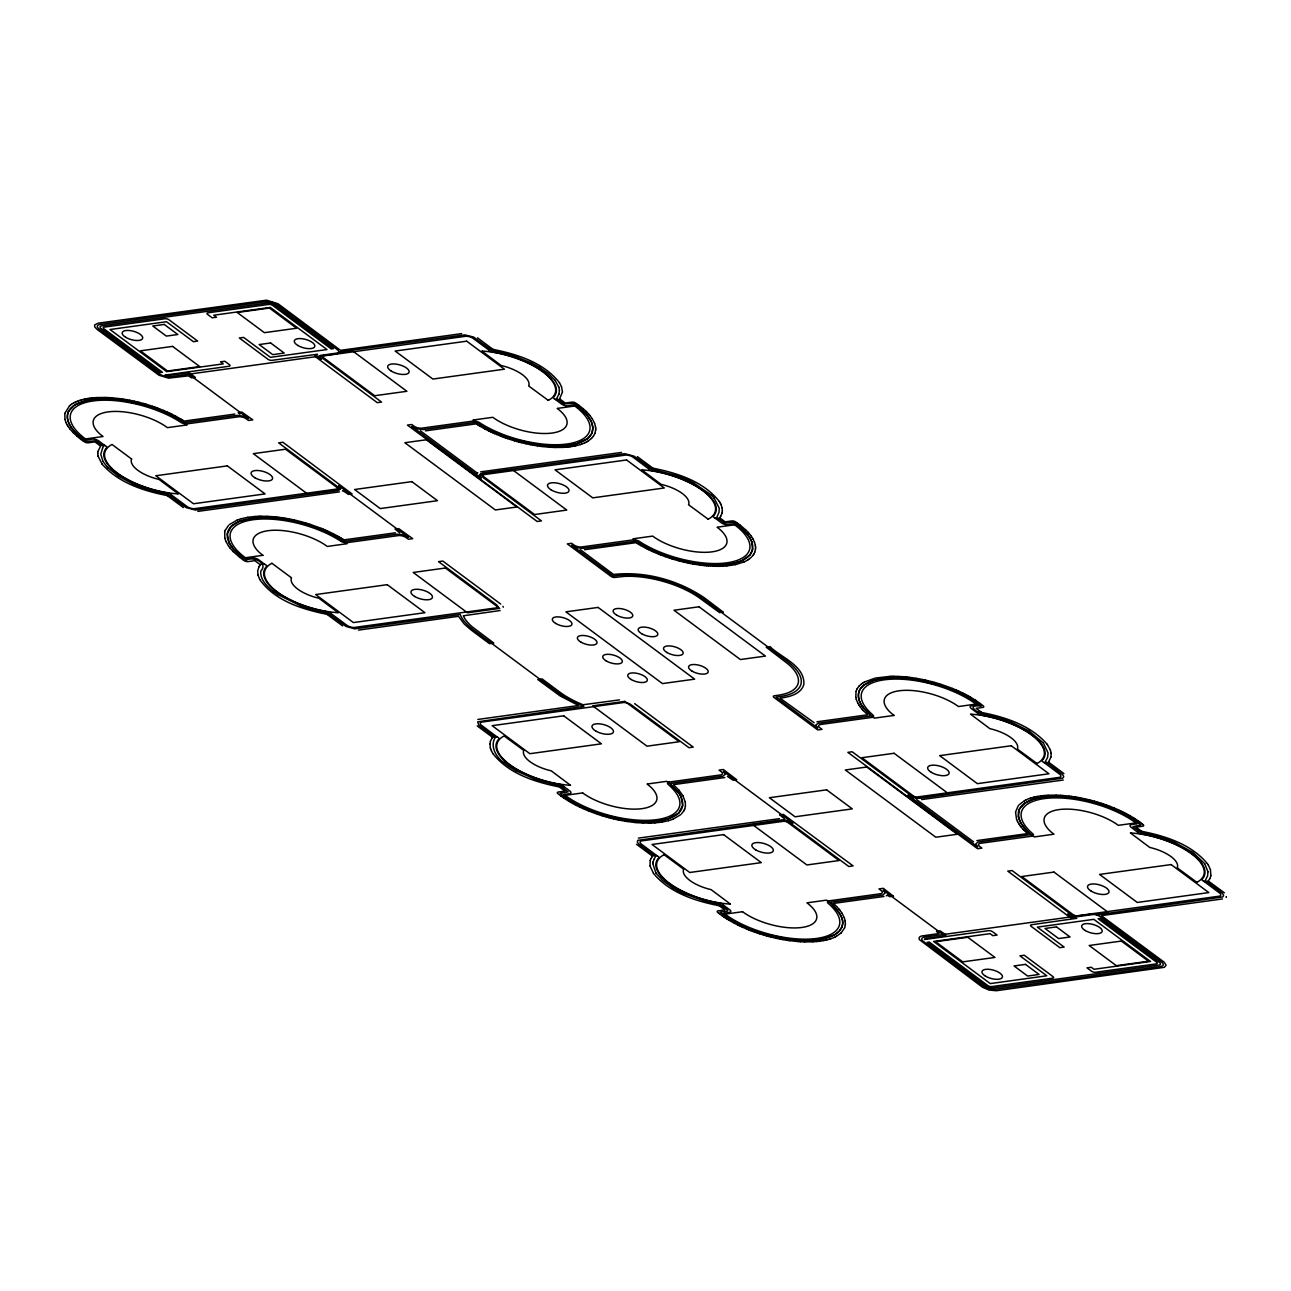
<?xml version="1.0" encoding="UTF-8"?>
<svg xmlns="http://www.w3.org/2000/svg" width="1291" height="1291" viewBox="0 0 1291 1291"><rect width="100%" height="100%" fill="white"/><g stroke="black" fill="none" stroke-linecap="round" stroke-linejoin="round"><path stroke-width="1.5" d="M592.859 427.95L591.73 433.437L588.841 437.423M595.667 429.548L595.667 428.596M755.542 548.352L755.558 547.4M845.395 923.969L845.331 922M97.729 453.351L97.858 451.56M562.473 392.028L561.537 386.816M722.363 510.833L722.121 508.041M652.843 863.663L655.876 872.926M489.935 743.842L490.37 748.054M562.473 392.061L559.31 399.435A3.131 1.275 15.5 0 1 555.469 399.403A3.131 1.275 15.5 0 1 553.516 397.305A57.191 23.351 15.5 0 0 492.436 351.91A3.131 1.275 15.5 0 1 488.982 350.006A3.131 1.275 15.5 0 1 491.548 349.086C516.271 353.912 543.382 362.093 559.487 382.749M722.363 510.849L722.072 513.06M652.843 863.663L653.036 862.049M319.571 356.155L321.507 359.35L317.586 356.429M338.839 351.943L464.857 334.885L473.507 337.016L491.451 350.087L495.389 351.087M595.587 430.532L595.667 429.596M685.424 806.149L685.311 802.163M755.461 549.337L755.542 548.401M845.315 924.953L845.395 924.017M1015.549 812.104L1016.55 819.285M489.935 743.826L490.451 741.212M64.792 413.443L64.97 419.446M224.682 532.247L224.86 538.25M595.571 430.581L594.893 433.373M685.424 806.213L684.73 808.989M752.508 549.579L751.701 541.72M755.461 549.385L754.767 552.161M845.315 925.002L844.621 927.793M1015.549 812.055L1018.212 805.794M97.874 451.543L100.924 445.508A3.131 1.275 15.5 0 1 104.749 445.54A3.131 1.275 15.5 0 1 106.701 447.638A57.191 23.351 15.5 0 0 167.782 493.033A3.131 1.275 15.5 0 1 171.235 494.937A3.131 1.275 15.5 0 1 168.669 495.841C144.544 491.306 118.917 483.189 102.183 464.244M1050.987 756.946L1051.1 753.315M1210.861 875.75L1210.458 869.714M1050.971 756.962L1048.647 761.819M1210.861 875.766L1209.812 878.687M653.036 862.033L654.182 859.031M64.808 413.394L69.553 405.761M224.682 532.199L225.215 530.375M752.508 549.579L750.087 554.694M856.046 691.395L855.788 697.285M722.056 513.076L720.652 516.368M650.212 860.452L650.035 865.89M558.922 394.255L559.423 390.237M650.212 860.419L650.842 858.773M856.062 691.347L857.192 688.684M841.845 926.986C846.557 916.981 833.453 908.089 830.823 902.199L882.866 895.002L885.223 892.969L883.222 890.177L942.963 934.571M1226.385 896.6L1226.289 896.89A4.825 1.969 15.5 0 1 1226.111 897.197L1226.224 897.035M558.922 394.255L556.679 398.403L563.844 403.889L573.737 403.486L578.287 406.762M490.467 741.195L491.887 738.387M68.488 411.506C64.469 421.011 72.554 430.193 79.284 436.019M225.231 530.327L228.604 525.324M594.877 433.421L593.521 436.003M754.751 552.209L753.928 553.952M684.359 809.893L684.714 809.037M841.829 927.003L839.295 931.101L835.019 934.571M844.604 927.842L841.232 932.844M1019.39 809.199L1018.47 816.654M650.858 858.757L652.036 856.804M68.488 411.49L74.943 404.793M683.891 810.78L684.327 809.941M1019.406 809.183L1024.86 803.131L1033.09 799.307M259.104 566.571L257.7 570.783L257.974 574.979M1209.812 878.703L1208.215 880.995L1224.368 892.823M654.198 859.015L655.489 856.546L638.722 844.007L637.286 842.022L637.802 840.376L781.184 820.027L787.349 820.592L793.045 823.174L723.331 771.373L725.332 774.164L722.976 776.198L670.949 783.411C670.384 786.913 680.712 791.996 681.228 797.483M259.104 566.555L260.798 564.312A3.131 1.275 15.5 0 1 264.639 564.328A3.131 1.275 15.5 0 1 266.591 566.442A57.191 23.351 15.5 0 0 327.672 611.837A3.131 1.275 15.5 0 1 331.125 613.741A3.131 1.275 15.5 0 1 328.56 614.645C303.45 609.626 275.128 601.445 259.717 579.465M317.102 354.702L315.762 355.09A2.889 1.178 15.5 0 0 315.424 356.719L377.279 402.679L381.571 402.082L323.315 358.785A5.793 2.356 15.5 0 1 322.347 356.978L322.427 356.752A5.793 2.356 15.5 0 1 323.912 355.832L465.712 336.273A5.793 2.356 15.5 0 1 472.813 338.161L489.047 350.151M753.411 554.807L753.912 554M683.875 810.829L681.341 814.04M857.224 688.636L858.999 686.199M102.57 448.122L100.779 454.287L102.973 461.355M720.636 516.384L719.829 517.497M102.57 448.122L103.345 446.266L95.921 440.812L86.481 441.457L83.35 439.247M491.903 738.371L493.081 736.903A3.131 1.275 15.5 0 1 496.922 736.935A3.131 1.275 15.5 0 1 498.875 739.033A57.191 23.351 15.5 0 0 559.955 784.428A3.131 1.275 15.5 0 1 563.409 786.332A3.131 1.275 15.5 0 1 560.843 787.236C536.12 782.427 509.009 774.229 492.904 753.589M593.489 436.051L591.488 438.424M753.379 554.856L752.12 556.437M652.052 856.788L652.972 855.707A3.131 1.275 15.5 0 1 656.812 855.723A3.131 1.275 15.5 0 1 658.749 857.837A57.191 23.351 15.5 0 0 719.845 903.232A3.131 1.275 15.5 0 1 723.299 905.136A3.131 1.275 15.5 0 1 720.717 906.04C696.301 901.344 669.916 893.211 653.488 873.41M713.407 516.093A3.131 1.275 15.5 0 0 715.359 518.207A3.131 1.275 15.5 0 0 719.184 518.24L719.813 517.53M750.087 554.71L741.825 560.681M861.694 687.167C856.127 692.831 858.467 701.82 863.05 707.307M1048.631 761.851L1048.002 762.561A3.131 1.275 15.5 0 1 1044.177 762.529A3.131 1.275 15.5 0 1 1042.224 760.415A57.191 23.351 15.5 0 0 981.128 715.02A3.131 1.275 15.5 0 1 977.69 713.132A3.131 1.275 15.5 0 1 980.256 712.212C1004.35 716.779 1030.024 724.864 1046.743 743.81M1208.198 881.011L1207.892 881.366A3.131 1.275 15.5 0 1 1204.051 881.333A3.131 1.275 15.5 0 1 1202.115 879.219A57.191 23.351 15.5 0 0 1141.018 833.825A3.131 1.275 15.5 0 1 1137.565 831.92A3.131 1.275 15.5 0 1 1140.147 831.017C1164.563 835.713 1190.947 843.846 1207.375 863.647M231.267 526.325L227.329 533.877L229.217 542.914M678.679 813.04L682.616 805.487L681.228 797.499M727.398 776.407L733.175 780.264A6.277 2.566 15.5 0 1 736.741 779.764L723.38 769.517L719.087 770.114L721.54 771.953A5.793 2.356 15.5 0 1 720.927 774.89L669.125 782.056M859.048 686.15L861.468 683.94M861.694 687.151L864.05 685.005M887.288 895.196L889.999 896.777A6.277 2.566 15.5 0 1 893.55 896.293L883.27 888.321L878.977 888.918L881.414 890.758A5.793 2.356 15.5 0 1 880.817 893.695L828.919 900.876A4.97 2.033 15.5 0 0 828.354 903.506A67.067 27.385 15.5 0 1 814.185 938.735A67.067 27.385 15.5 0 1 725.026 914.141L723.831 913.237L729.286 912.495M973.575 841.861L916.545 799.484M1018.922 804.955L1024.425 800.743M231.283 526.308L239.4 521.338M588.825 437.439L587.195 438.843M591.456 438.456L587.792 441.264M751.33 557.26L748.715 559.39M678.679 813.056L667.899 818.962L651.471 821.641M841.183 932.893L836.439 936.314M69.585 405.729L71.392 404.341M229.475 524.533L237.076 520.128M680.47 814.831L672.869 819.236M317.586 354.218L271.933 360.334A2.889 1.178 15.5 0 1 267.979 359.285L239.319 337.984L243.612 337.403L270.464 357.349L326.978 349.554L270.271 307.403L213.741 315.214L216.468 317.231L212.176 317.812L207.641 314.455A2.889 1.178 15.5 0 1 207.98 312.809L268.802 304.418A2.889 1.178 15.5 0 1 272.756 305.467L331.271 348.957L333.417 348.667L273.982 304.515A4.825 1.969 15.5 0 0 268.076 302.949L101.376 325.945A4.825 1.969 15.5 0 0 100.876 328.398L160.278 372.55L162.424 372.26L103.893 328.769A2.889 1.178 15.5 0 1 104.232 327.123L165.054 318.732A2.889 1.178 15.5 0 1 169.008 319.781L197.668 341.082L193.376 341.679L166.523 321.717L109.993 329.528L166.717 371.663L223.23 363.868L220.519 361.851L224.812 361.254L229.346 364.611A2.889 1.178 15.5 0 1 229.007 366.257L164.958 375.116A4.825 1.969 15.5 0 0 168.008 375.455L186.985 372.857A2.889 1.178 15.5 0 1 190.939 373.906L195.296 377.456A6.277 2.566 15.5 0 0 191.73 377.956L188.454 375.842L168.605 378.15L159.051 375.261L96.857 329.205L94.695 326.817L94.63 324.945L98.084 323.186L266.527 300.19L278.001 303.724L340.517 350.345L461.629 333.627M477.46 473.006L477.767 472.796A4.825 1.969 15.5 0 0 477.331 473.135L420.301 430.758M587.179 438.843L576.625 443.749M861.517 683.891L862.42 683.246M864.066 684.988L873.2 680.502M814.137 722.718L780.071 698.189C789.043 696.93 801.033 694.397 803.873 684.375C804.938 665.43 780.506 657.329 769.985 646.565L769.759 646.726A6.277 2.566 15.5 0 1 766.209 647.211L788.285 664.139A59.854 24.448 15.5 0 1 777.827 695.3L774.31 695.784A2.889 1.178 15.5 0 0 773.971 697.43L817.719 729.931L822.012 729.35L819.559 727.511A5.793 2.356 15.5 0 1 820.172 724.558L872.07 717.393M887.159 895.325L886.304 895.841M71.441 404.309L73.522 403.05M747.683 560.052L748.651 559.423M862.469 683.213L863.453 682.584M74.943 404.793L88.159 400.129L104.377 398.806M586.711 441.893L587.744 441.296M747.634 560.1L744.197 561.875M863.501 682.536L864.55 681.938M835.003 934.571L821.802 939.251L805.584 940.558M73.571 403.018L74.668 402.437M585.549 442.49L586.647 441.925M864.599 681.906L875.556 678.033L890.032 676.371M1024.489 800.71L1025.587 800.146M835.277 936.927L836.374 936.346M74.733 402.421L75.895 401.872M584.323 443.071L585.485 442.523M1025.651 800.113L1026.813 799.565M834.051 937.492L835.212 936.959M75.975 401.84L77.186 401.34M584.258 443.103L581.676 444.12M741.809 560.681L739.291 561.682M744.132 561.892L735.563 564.603M1026.878 799.532L1029.46 798.516M833.986 937.524L831.404 938.541M77.266 401.307L78.541 400.823M237.141 520.112L241.304 518.708M239.416 521.338L258.474 517.723M672.805 819.252L668.641 820.656M78.622 400.807L79.945 400.355M580.272 444.588L581.612 444.136M739.275 561.682L733.53 563.296M1029.524 798.5L1030.863 798.048M830 939.009L831.339 938.557M80.026 400.323L81.43 399.92M580.192 444.604L577.271 445.427M873.216 680.486L879.187 679.018M1030.944 798.016L1033.865 797.209M1033.107 799.29L1034.494 798.871M829.919 939.041L826.998 939.848M81.511 399.887L82.947 399.516M241.385 518.692L247.743 517.304M576.609 443.765L568.766 445.363A69.972 28.563 15.5 0 1 473.135 420.011L492.823 417.3A43.426 17.735 15.5 0 0 552.161 433.034A43.426 17.735 15.5 0 0 557.212 408.424L576.883 405.697A69.972 28.563 15.5 0 1 568.75 445.363M668.56 820.673L662.202 822.06M1034.527 798.871L1042.37 797.273A69.972 28.563 15.5 0 1 1137.984 822.625L1118.313 825.336A43.426 17.735 15.5 0 0 1058.975 809.602A43.426 17.735 15.5 0 0 1053.924 834.212L1034.252 836.939A69.972 28.563 15.5 0 1 1042.37 797.273M83.027 399.484L84.528 399.145M575.689 445.798L577.19 445.46M1033.946 797.176L1035.447 796.837M825.417 940.219L826.918 939.88M84.625 399.129L86.174 398.806M574.043 446.137L575.592 445.815M731.949 563.618L733.498 563.296M735.483 564.619L726.865 565.91M1035.527 796.821L1037.093 796.499M823.771 940.558L825.336 940.251M980.966 706.064C962.424 704.111 981.66 715.876 987.905 714.988M86.255 398.79L87.869 398.499M573.962 446.153L570.606 446.702M730.319 563.909L731.932 563.618M500.085 610.546L463.308 615.791A59.838 24.432 15.5 0 0 472.248 626.861L493.808 643.063L489.515 643.66L471.409 630.202L464.405 624.199L458.499 616.307L358.478 630.105M477.848 719.442L578.562 705.515L560.229 695.994L537.782 679.518L542.075 678.921L560.133 692.347A59.919 24.464 15.5 0 0 583.048 704.757L619.454 699.883M879.203 679.018L885.965 678.082M724.816 777.537L673.402 784.654L678.808 790.011M1063.251 780.022L921.645 799.581M1037.173 796.482L1040.514 795.934M823.69 940.574L820.35 941.123M1031.945 836.181L980.047 843.362A5.793 2.356 15.5 0 0 979.449 846.299L981.886 848.139L977.594 848.736L847.88 752.346L852.173 751.765L910.478 795.062A5.793 2.356 15.5 0 0 917.562 796.934L1059.362 777.376A5.793 2.356 15.5 0 0 1059.959 774.439L1043.886 762.416M87.949 398.499L89.612 398.241M247.84 517.288L255.005 516.481M730.303 563.909L713.745 564.909L696.866 563.392M662.105 822.077L654.957 822.9M234.817 414.088L184.097 421.092L182.87 420.301M83.334 439.247L103.006 436.519A43.426 17.735 15.5 0 1 108.057 411.91A43.426 17.735 15.5 0 1 167.41 427.644L187.082 424.933A69.972 28.563 15.5 0 0 91.467 399.581A69.972 28.563 15.5 0 0 83.334 439.247L80.591 437.1M425.401 430.855L476.137 423.851L477.363 424.642M480.607 471.877L621.52 452.431M339.501 491.871L197.846 511.381M246.323 560.246C252.294 555.969 268.883 562.763 260.798 571.042C259.894 579.675 267.124 586.388 273.224 591.343M736.774 524.501L717.102 527.212A43.426 17.735 15.5 0 1 712.051 551.838A43.426 17.735 15.5 0 1 652.697 536.104L633.026 538.815A69.972 28.563 15.5 0 0 728.64 564.167A69.972 28.563 15.5 0 0 736.774 524.501L733.627 522.274L724.509 523.065L716.747 517.481L719.022 512.285L719.216 508.186L714.181 498.213M816.961 721.798L867.697 714.794L863.308 710.583M638.416 838.117L779.344 818.672M976.851 840.602L1027.588 833.599L1026.652 832.776M884.012 896.454L833.276 903.458L835.438 905.411M924.534 939.509L988.616 930.666A2.889 1.178 15.5 0 1 992.569 931.715L997.088 935.071L992.795 935.668L990.084 933.651L933.554 941.446L990.278 983.597L1046.791 975.786L1019.955 955.84L1024.247 955.243L1052.891 976.545A2.889 1.178 15.5 0 1 1052.568 978.191L991.746 986.582A2.889 1.178 15.5 0 1 987.793 985.533L929.262 942.043L927.116 942.333L986.566 986.485A4.825 1.969 15.5 0 0 992.472 988.051L1159.173 965.055A4.825 1.969 15.5 0 0 1159.673 962.602L1100.271 918.45L1098.125 918.74L1156.639 962.231A2.889 1.178 15.5 0 1 1156.316 963.877L1095.494 972.268A2.889 1.178 15.5 0 1 1091.541 971.219L1087.006 967.847L1091.298 967.266L1094.026 969.283L1150.539 961.472L1093.832 919.337L1037.302 927.132L1064.155 947.094L1059.863 947.675L1031.202 926.389A2.889 1.178 15.5 0 1 1031.541 924.743L1076.791 918.321M1222.448 898.939L1101.336 915.642L1164.224 962.215L1166.112 965.232L1164.369 967.314L996.345 990.73L989.084 990.068L982.548 987.276L919.144 939.428L919.257 937.282L921.225 936.072L939.009 933.522L936.459 931.311A6.277 2.566 15.5 0 0 940.026 930.811L945.109 934.281A2.889 1.178 15.5 0 1 944.77 935.91L925.841 938.541A4.825 1.969 15.5 0 0 924.534 939.493M89.708 398.225L91.403 398.015M568.75 445.363L555.84 446.137M568.815 446.928L570.525 446.718M1040.611 795.918L1042.305 795.708M1042.386 797.273L1055.28 796.499M818.559 941.349L820.253 941.139M91.5 397.999L93.242 397.822M566.991 447.122L568.718 446.928M395.449 532.812L343.971 539.88L342.744 539.105M584.533 549.724L636.011 542.656L637.238 543.43M1042.402 795.692L1044.145 795.514M816.719 941.542L818.462 941.365M93.339 397.822L97.051 397.563M566.878 447.122L563.183 447.38M726.768 565.926L723.057 566.184M885.997 678.082L899.424 677.791L914.27 679.244M1044.241 795.514L1047.953 795.256M816.622 941.542L812.91 941.801M255.102 516.465L258.894 516.271M654.844 822.9L651.051 823.093M97.148 397.547L105.136 397.467M563.07 447.396L555.082 447.477M258.507 517.723L272.417 517.949M721.088 566.265L722.96 566.184M1048.066 795.24L1056.038 795.159M651.439 821.641L637.544 821.415M812.797 941.817L804.826 941.897M259.007 516.271L260.895 516.239M719.087 566.313L720.991 566.265M890.144 676.371L892.049 676.323M649.05 823.125L650.954 823.093M261.008 516.239L267.124 516.335M717.054 566.313L718.99 566.313M892.146 676.323L894.082 676.323M648.937 823.125L642.821 823.029M104.393 398.806L118.901 399.774M555.824 446.137L551.822 446.04M716.941 566.313L712.858 566.216M894.195 676.323L898.262 676.419M1055.312 796.499L1059.298 796.595M805.552 940.558L791.044 939.606M105.249 397.467L109.38 397.628M554.969 447.477L550.837 447.299M1056.151 795.159L1060.298 795.321M804.713 941.897L800.565 941.736M551.806 446.04L541.316 445.169M267.237 516.335L273.627 516.755M712.745 566.2L708.565 565.958M898.375 676.436L902.57 676.678M1059.33 796.595L1076.355 798.403L1091.847 801.727M642.708 823.029L636.334 822.609M109.493 397.644L111.542 397.773M548.675 447.17L550.724 447.299M1060.411 795.337L1062.461 795.466M798.403 941.591L800.452 941.72M111.655 397.789L120.434 398.709M548.562 447.154L542.042 446.525M272.433 517.949L276.645 518.32M706.371 565.781L708.452 565.958M902.683 676.678L904.765 676.855M1062.574 795.482L1069.093 796.111M637.512 821.415L633.316 821.044M798.29 941.575L789.511 940.655M273.74 516.771L275.838 516.965M704.16 565.571L706.258 565.781M904.878 676.855L906.976 677.065M634.123 822.399L636.221 822.593M275.951 516.981L278.065 517.223M701.917 565.313L704.031 565.555M276.677 518.32L285.327 519.498M907.089 677.081L909.219 677.323M633.284 821.044L624.634 819.866M633.994 822.383L627.361 821.528M541.284 445.169L512.672 439.021M539.783 446.234L541.913 446.508M118.933 399.774L147.545 405.923M699.674 565.022L701.804 565.297M278.194 517.239L282.584 517.836M909.332 677.339L911.462 677.614M1069.222 796.127L1071.352 796.402M791.012 939.59L762.416 933.441M537.508 445.911L539.654 446.218M120.563 398.725L122.71 399.032M699.544 565.006L695.123 564.345M911.591 677.63L916.013 678.291M1071.465 796.418L1073.612 796.725M787.252 940.332L789.398 940.639M537.395 445.879L532.941 445.153M239.916 414.185L238.206 412.474A6.277 2.566 15.5 0 0 241.756 411.99L252.778 419.849L248.485 420.446L246 418.607A5.793 2.356 15.5 0 0 238.9 416.735L187.066 423.868A4.89 2.001 15.5 0 1 180.788 422.367M122.823 399.048L127.276 399.79M696.833 563.376L681.374 560.278M580.175 549.546L613.548 574.463C645.306 570.977 678.356 580.143 704.66 598.023L723.299 612.192A6.277 2.566 15.5 0 0 719.732 612.692L700.416 598.653A59.854 24.448 15.5 0 0 623.117 576.48L615.016 577.448A2.889 1.178 15.5 0 1 611.063 576.399L567.33 543.898L571.623 543.301L574.108 545.125A5.793 2.356 15.5 0 0 581.208 547.013L633.042 539.88A4.89 2.001 15.5 0 1 639.303 541.365M399.807 532.989L395.014 528.987A6.277 2.566 15.5 0 0 398.58 528.503L412.668 538.654L408.376 539.235L405.874 537.411A5.793 2.356 15.5 0 0 398.79 535.539L346.956 542.672A4.89 2.001 15.5 0 1 340.679 541.171M282.713 517.852L284.875 518.191M914.302 679.26L942.898 686.231M1073.741 796.741L1075.903 797.096M784.444 818.784L779.651 814.782A6.277 2.566 15.5 0 0 783.201 814.298L853.109 865.906L848.8 866.503L790.512 823.206A5.793 2.356 15.5 0 0 783.411 821.318L641.627 840.877A5.793 2.356 15.5 0 0 641.014 843.83L657.087 855.836M625.086 821.173L627.232 821.512M787.123 940.316L782.669 939.574M692.815 563.957L694.994 564.328M284.988 518.207L289.474 519.014M285.359 519.498L287.522 519.886M916.142 678.308L918.304 678.679M1076.016 797.112L1078.195 797.483M622.423 819.478L624.602 819.866M624.957 821.157L620.487 820.35M530.633 444.717L532.812 445.137M127.406 399.807L129.584 400.226M690.524 563.521L692.702 563.925M287.554 519.886L305.241 524.065L320.2 529.245M918.434 678.711L922.92 679.582M1078.324 797.499L1080.502 797.919M622.391 819.478L598.185 813.233M780.361 939.154L782.556 939.558M495.405 351.087L500.166 352.072M530.52 444.701L526.018 443.765M129.713 400.242L134.199 401.178M688.216 563.054L690.395 563.505M289.587 519.047L291.782 519.482M1080.615 797.935L1085.118 798.871M618.179 819.882L620.358 820.318M1075.338 918.095L1073.563 918.143A2.889 1.178 15.5 0 1 1069.61 917.094L1007.771 871.151L1012.063 870.554L1070.352 913.85A5.793 2.356 15.5 0 0 1073.789 915.319L1074.338 915.448A5.793 2.356 15.5 0 0 1077.452 915.739L1219.237 896.18A5.793 2.356 15.5 0 0 1219.85 893.227L1203.777 881.22M780.248 939.122L775.746 938.186M688.087 563.037L683.585 562.037M291.895 519.515L294.09 519.983M923.049 679.599L925.227 680.067M615.872 819.382L618.05 819.866M987.922 714.988L988.858 715.198M500.182 352.072L503.99 352.976M988.874 715.198L991.73 715.86M1149.7 834.212L1140.502 832.259L1132.982 826.724L1140.873 824.884L1138 822.625M525.889 443.733L521.386 442.668M134.329 401.211L136.507 401.711M294.203 519.999L296.397 520.515M925.357 680.099L927.535 680.599M1085.231 798.903L1089.733 799.968M613.548 818.865L615.742 819.365M775.633 938.154L771.13 937.088M1149.716 834.212L1160.173 837.02M136.636 401.743L138.831 402.276M683.472 562.005L678.969 560.875M296.527 520.531L301.013 521.661M927.664 680.631L932.167 681.761M1073.741 916.529L1067.818 913.883L1071.756 916.804M611.24 818.3L613.435 818.833M156.227 491.968L168.314 494.598L186.114 507.605L195.441 510.058L337.726 490.515L340.663 488.724L338.726 485.61L408.424 537.395L403.454 535.007L397.225 534.167L345.133 541.316L342.599 540.687M991.746 715.86L998.395 717.651M504.006 352.976L510.639 354.815M156.211 491.968L149.578 490.128M707.339 901.925L720.2 904.717L727.704 910.155L727.624 911.107L720.023 912.172L724.316 915.497M519.095 442.071L521.274 442.635M138.944 402.308L143.43 403.486M681.341 560.262L663.961 554.904M1089.862 800L1094.348 801.178M608.932 817.703L611.111 818.268M768.823 936.508L771.001 937.056M707.323 901.909L684.456 893.921M516.787 441.457L518.966 442.038M676.678 560.246L678.856 560.843M932.28 681.793L934.458 682.39M301.142 521.693L305.612 522.952M1091.879 801.743L1094.058 802.324M606.641 817.074L608.819 817.671M766.515 935.878L768.694 936.475M311.357 609.481L328.188 613.403L345.923 626.361L354.589 628.846L460.241 614.468L460.564 615.42A62.726 25.61 15.5 0 0 473.555 629.911L558.019 692.67A62.726 25.61 15.5 0 0 581.999 705.644L583.919 706.371L477.686 721.83L478.8 725.171L495.308 737.468C489.805 745.714 495.744 757.139 503.78 762.545M514.496 440.796L516.658 441.409M143.559 403.518L145.722 404.148M676.549 560.213L672.095 558.906M934.587 682.423L939.041 683.73M1094.461 801.211L1096.64 801.84M1094.09 802.34L1098.447 803.615M1096.543 914.932L1222.674 896.955L1223.642 895.454L1222.609 893.501L1205.31 880.414L1207.634 875.798L1207.973 871.732M604.349 816.412L606.512 817.042M764.224 935.217L766.402 935.846M311.341 609.481L305.709 607.754M998.411 717.651L1000.283 718.216M514.367 440.764L509.945 439.392M145.851 404.18L150.272 405.552M305.725 522.984L307.887 523.63M1096.753 801.872L1098.915 802.534M602.058 815.734L604.22 816.38M764.111 935.184L759.673 933.813M510.655 354.815L513.463 355.687M149.562 490.128L146.754 489.257M1000.299 718.216L1001.235 718.506M1160.189 837.02L1172.083 841.28M512.656 439.005L495.825 432.792M669.835 558.196L671.982 558.874M147.577 405.939L158.244 409.634M939.154 683.762L941.3 684.44M308.016 523.662L310.163 524.34M1099.044 802.566L1101.191 803.244M1098.48 803.631L1104.935 805.762M601.945 815.702L597.539 814.282M762.384 933.425L751.701 929.73M1001.251 718.522L1004.027 719.426M513.479 355.687L531.166 362.787M146.738 489.241L140.316 486.997M507.702 438.65L509.832 439.36M669.706 558.148L665.349 556.679M150.385 405.584L152.516 406.294M941.413 684.488L950.176 687.57M310.276 524.388L321.201 528.326M1101.304 803.276L1103.434 803.986M757.43 933.07L759.56 933.78M305.693 607.738L302.013 606.463M1004.043 719.426L1011.305 722.121M505.459 437.875L507.573 438.617M152.645 406.326L154.759 407.068M942.93 686.231L953.403 690.185M1103.547 804.019L1105.661 804.761M598.153 813.233L589.745 810.119M597.426 814.234L588.744 811.038M755.203 932.296L757.317 933.038M677.049 475.75L651.794 469.133L634.059 456.175L624.747 453.674L482.382 473.216L479.445 475.007L481.398 478.154L411.684 426.353L416.654 428.741L422.867 429.58L475.266 422.399L484.415 427.208M677.065 475.75L680.696 477.089M503.248 437.084L505.346 437.843M665.236 556.631L660.944 555.049M154.872 407.101L156.969 407.859M1105.79 804.793L1107.872 805.552M1104.967 805.778L1123.041 813.491M752.992 931.505L755.074 932.263M301.997 606.463L277.678 594.538M501.069 436.261L503.135 437.036M663.929 554.888L649.857 548.885M157.082 407.908L159.148 408.682M1108.001 805.6L1110.066 806.375M750.797 930.682L752.863 931.457M140.299 486.997L133.247 484.109M680.712 477.089L685.134 478.88M500.956 436.213L496.761 434.534M658.781 554.21L660.831 555.017M950.305 687.619L952.338 688.426M159.277 408.731L163.457 410.409M158.277 409.634L168.33 413.927M1110.179 806.423L1114.359 808.101M751.685 929.73L737.823 923.565M748.635 929.827L750.684 930.633M1011.321 722.121L1029.056 730.98M658.668 554.162L654.553 552.435M952.451 688.474L956.583 690.201M321.314 528.374L323.331 529.213M320.233 529.262L326.268 531.827M589.713 810.102L583.693 807.537M588.631 810.99L584.516 809.263M746.505 928.955L748.522 929.778M1172.099 841.28L1174.697 842.378M494.663 433.631L496.664 434.486M953.42 690.185L955.421 691.04M1114.472 808.15L1118.539 809.909M163.57 410.457L167.62 412.216M323.444 529.245L325.445 530.101M746.392 928.907L742.325 927.148M685.134 478.88L688.555 480.397M1174.713 842.378L1192.997 852.48L1204.664 863.663M555.195 399.29L561.666 404.164A4.89 2.001 15.5 0 0 568.169 405.842L573.511 405.1L574.737 406.003A67.067 27.385 15.5 0 1 569.331 443.636A67.067 27.385 15.5 0 1 479.639 422.738M715.069 518.094L721.556 522.952A4.89 2.001 15.5 0 0 728.043 524.646L733.401 523.904L734.627 524.792A67.067 27.385 15.5 0 1 729.221 562.44A67.067 27.385 15.5 0 1 639.529 541.542M495.809 432.792L484.448 427.208M492.597 432.727L494.55 433.582M652.471 551.515L654.44 552.387M956.696 690.249L958.648 691.121M955.437 691.056L961.279 693.751M325.558 530.149L327.511 531.021M105.023 445.637L98.649 440.844A4.89 2.001 15.5 0 0 92.048 439.101L86.707 439.844L85.48 438.94A67.067 27.385 15.5 0 1 90.886 401.307A67.067 27.385 15.5 0 1 180.579 422.205M264.913 564.441L258.442 559.584A4.89 2.001 15.5 0 0 251.939 557.906L246.597 558.632L245.371 557.744A67.067 27.385 15.5 0 1 250.777 520.095A67.067 27.385 15.5 0 1 340.469 541.01M497.196 737.032L481.14 725.026A5.793 2.356 15.5 0 1 481.737 722.089L623.537 702.53A5.793 2.356 15.5 0 1 630.621 704.402L688.926 747.699L693.219 747.102L634.672 703.643M584.403 809.215L580.401 807.408M133.231 484.109L118.465 476.185L108.057 467.891M684.44 893.921L681.115 892.339M490.548 431.775L492.484 432.663M958.761 691.169L962.699 693.009M652.375 551.467L648.437 549.627M1118.652 809.957L1120.572 810.861M167.733 412.265L169.67 413.168M327.624 531.069L333.514 533.893M326.284 531.844L340.792 539.541M583.661 807.52L569.153 799.823M740.292 926.196L742.212 927.099M688.571 480.413L689.394 480.801M689.41 480.801L693.477 482.818M488.563 430.823L490.451 431.727M1120.685 810.909L1122.573 811.813M169.767 413.217L171.671 414.121M168.363 413.943L173.978 416.751M580.288 807.359L576.448 805.471M738.291 925.244L740.179 926.147M681.099 892.339L678.695 891.129M488.45 430.774L484.674 428.838M962.796 693.073L964.651 693.993M961.311 693.767L973.559 700.658M649.825 548.869L635.495 541.219L582.838 548.368L577.271 547.739L571.574 545.157L613.209 576.093L616.791 575.608A62.726 25.61 15.5 0 1 702.514 598.33L786.977 661.089A62.726 25.61 15.5 0 1 779.699 696.64L776.117 697.14L817.768 728.076L815.799 724.977L818.123 723.267L870.15 716.053L870.328 714.924M646.484 548.643L648.34 549.563M1122.686 811.861L1124.542 812.797M171.768 414.169L175.544 416.105M738.178 925.195L734.401 923.259M531.989 363.207L539.638 367.419M964.748 694.042L966.572 694.994M646.371 548.594L640.852 545.593M1124.639 812.846L1126.462 813.798M1123.073 813.508L1126.688 815.428M333.611 533.958L337.306 535.91M576.335 805.406L572.639 803.454M735.967 922.613L737.79 923.565M693.477 482.818L711.099 494.921M678.679 891.113L677.113 890.29M484.577 428.79L479.187 425.756M966.669 695.042L968.444 696.01M1126.559 813.846L1128.334 814.815M175.641 416.154L181.03 419.188M173.995 416.767L175.786 417.719M734.176 921.645L735.951 922.597M734.305 923.21L728.915 920.176M677.113 890.29L672.627 887.708M515.706 770.646L536.12 779.716L560.794 786.154L568.153 791.883L560.116 793.4L567.507 798.79M968.54 696.059L970.283 697.043M1128.431 814.863L1130.158 815.831M1126.72 815.428L1137.984 822.609M175.802 417.735L184.952 422.544L237.35 415.363L243.563 416.202L248.534 418.591L188.793 374.196M337.403 535.975L339.13 536.943M570.816 802.421L572.542 803.405M734.143 921.629L724.348 915.497M515.69 770.63L508.638 766.241M970.38 697.092L975.48 700.222M1130.254 815.896L1133.692 817.945M639.061 544.544L640.756 545.544M339.226 536.991L340.921 537.992M569.024 801.372L570.719 802.373M477.444 424.691L479.09 425.691M637.334 543.495L638.98 544.495M181.127 419.252L182.773 420.253M341.018 538.04L342.664 539.041M568.944 801.324L563.973 798.161M727.172 919.111L728.818 920.112M539.654 367.435L548.594 373.777L555.049 380.329M672.627 887.708L662.59 880.43L655.876 872.942M1029.072 730.996L1043.386 742.987M1133.772 817.994L1135.37 819.01M340.824 539.557L342.422 540.574M567.54 798.79L569.137 799.807M725.494 918.046L727.091 919.063M244.338 560.649L244.467 560.73A2.889 1.178 15.5 0 0 248.066 561.617L254.843 560.681L260.362 564.796M975.576 700.271L980.208 703.498M973.575 700.674L980.853 705.951M1135.451 819.075L1138.581 821.189M723.864 916.965L725.413 917.982M277.662 594.538L274.45 592.279M737.355 523.065L735.547 521.822A2.889 1.178 15.5 0 0 731.932 520.918L725.155 521.854L719.62 517.739M183.37 507.557L167.265 495.615M82.753 440.667L84.593 441.925A2.889 1.178 15.5 0 0 88.175 442.813L94.953 441.893L100.488 445.992M246.178 560.149L233.671 549.385M242.627 559.471L244.128 560.504M563.893 798.096L560.875 795.966M722.282 915.868L723.783 916.9M508.622 766.225L503.797 762.561M578.997 405.374L575.77 403.099A2.889 1.178 15.5 0 0 572.042 402.114L565.264 403.05L559.729 398.951M737.435 523.129L740.34 525.292M1138.662 821.254L1140.098 822.302M81.22 439.569L82.672 440.602M242.547 559.406L239.642 557.26M722.202 915.803L719.297 913.657M477.492 337.839L492.952 349.328M637.383 456.643L652.843 468.133M981.66 712.454L976.141 708.339L982.903 707.403A2.889 1.178 15.5 0 0 983.355 705.967L980.289 703.563M1048.437 762.077L1063.913 773.567M1141.551 831.259L1136.015 827.144L1142.793 826.208A2.889 1.178 15.5 0 0 1143.245 824.755L1143.035 824.578M648.986 469.036L632.687 456.949A5.793 2.356 15.5 0 0 625.602 455.077L483.802 474.636A5.793 2.356 15.5 0 0 483.205 477.573L541.445 520.886L537.153 521.483L407.44 425.094L411.732 424.497L414.217 426.32A5.793 2.356 15.5 0 0 421.318 428.209L473.151 421.076A4.89 2.001 15.5 0 1 479.429 422.56M977.803 713.358L971.235 708.485A4.89 2.001 15.5 0 1 971.655 705.741L977.142 705.015L975.964 704.111A67.067 27.385 15.5 0 0 886.788 679.518A67.067 27.385 15.5 0 0 872.635 714.746A4.97 2.033 15.5 0 1 872.151 717.441M1137.694 832.162L1131.126 827.289A4.89 2.001 15.5 0 1 1131.545 824.546L1137.032 823.819L1135.838 822.916A67.067 27.385 15.5 0 0 1046.678 798.322A67.067 27.385 15.5 0 0 1032.526 833.55A4.97 2.033 15.5 0 1 1032.025 836.245M500.73 604.091L442.829 561.069L438.537 561.65L496.793 604.963A5.793 2.356 15.5 0 1 496.18 607.9L354.396 627.458A5.793 2.356 15.5 0 1 347.295 625.586L331.061 613.596M131.569 458.999L112.043 444.491A56.449 23.06 15.5 0 0 117.416 473.071A56.449 23.06 15.5 0 0 178.4 493.937L159.067 479.445A28.886 11.797 15.5 0 1 131.601 459.015M523.743 750.394L504.103 735.951A56.449 23.06 15.5 0 0 509.59 764.466A56.449 23.06 15.5 0 0 570.574 785.331L551.241 770.84A28.886 11.797 15.5 0 1 523.775 750.41M723.234 904.991L729.738 909.768A4.89 2.001 15.5 0 1 729.318 912.511M327.139 614.419L342.615 625.909M477.186 725.897L492.662 737.387M559.439 787.01L564.958 791.109L558.18 792.045A2.889 1.178 15.5 0 0 557.728 793.497L560.794 795.901M652.536 856.191L636.495 844.249M719.313 905.814L724.848 909.913L718.199 910.833A2.889 1.178 15.5 0 0 717.618 912.301L717.828 912.479M274.434 592.262L273.24 591.359M1140.179 822.351L1141.567 823.4M736.774 524.501L740.808 527.712M579.078 405.439L583.209 408.731M79.768 438.456L81.139 439.505M1141.631 823.464L1142.971 824.529M740.421 525.34L745.585 529.794M578.303 406.778L579.627 407.843M717.893 912.527L719.232 913.592M239.577 557.196L233.251 551.612M79.687 438.391L77.024 436.213M579.643 407.843L587.34 415.444M79.3 436.019L80.575 437.084M740.824 527.729L742.035 528.794M583.274 408.795L585.694 410.99M870.312 714.907L863.066 707.307M76.944 436.148L73.361 432.824M742.051 528.81L748.07 535.313M1026.587 832.711L1024.279 830.516M711.099 494.921L712.503 496.325M745.649 529.843L747.828 532.053M585.759 411.054L586.856 412.119M835.487 905.475L836.584 906.54M108.057 467.875L106.733 466.487M1025.683 829.371L1030.573 834.648L978.013 842.055L975.657 844.088L977.642 846.88L907.928 795.078L913.625 797.677L919.789 798.241L1062.8 778.15L1063.752 776.649L1062.735 774.697L1045.387 761.529L1047.614 757.381L1048.082 752.927L1043.386 743.003M1023.198 829.387L1024.215 830.452M586.905 412.184L588.954 414.395M836.649 906.605L838.682 908.816M233.187 551.564L230.201 548.223M73.313 432.759L70.311 429.419M712.503 496.325L714.181 498.197M1025.667 829.355L1020.826 822.883L1018.696 817.671M1023.134 829.322L1021.229 827.111M747.876 532.118L748.845 533.183M862.291 709.453L863.259 710.518M106.733 466.471L102.973 461.355M748.893 533.248L750.668 535.458M862.243 709.388L860.468 707.178M589.003 414.443L589.906 415.524M838.747 908.88L839.634 909.945M678.856 790.076L682.842 795.627M233.655 549.369L229.217 542.93M1020.342 825.982L1021.181 827.047M589.955 415.589L592.327 418.897M587.357 415.46L591.375 421.867L592.859 427.934M839.683 910.01L842.071 913.318M230.153 548.159L228.507 545.964M70.263 429.354L68.617 427.16M555.065 380.345L558.842 387.203M1046.759 743.842L1047.501 744.842M102.167 464.227L98.084 456.207M1020.31 825.917L1018.793 823.739M750.716 535.507L751.475 536.572M748.086 535.329L749.555 537.476M859.645 706.064L860.419 707.129M1207.392 863.679L1208.392 865.18M1047.517 744.875L1050.035 749.409M653.472 873.394L650.035 865.906M1204.681 863.663L1207.973 871.732M751.523 536.636L752.879 538.815M858.918 704.934L859.612 705.999M228.475 545.899L225.99 541.526M67.89 426.046L68.584 427.111M719.361 501.554C703.24 480.914 676.21 472.684 651.439 467.891A3.131 1.275 15.5 0 0 648.873 468.811A3.131 1.275 15.5 0 0 652.31 470.715A57.191 23.351 15.5 0 1 713.407 516.093M719.377 501.57L719.991 502.57M559.503 382.781L561.537 386.784M492.888 753.557L491.5 751.055M563.344 786.187L569.847 790.963A4.89 2.001 15.5 0 1 569.428 793.723L563.957 794.449L565.135 795.337A67.067 27.385 15.5 0 0 654.295 819.93A67.067 27.385 15.5 0 0 668.464 784.702A4.97 2.033 15.5 0 1 668.948 782.023M171.187 494.792L187.421 506.782A5.793 2.356 15.5 0 0 194.505 508.67L336.305 489.111A5.793 2.356 15.5 0 0 336.903 486.158L278.646 442.861L282.939 442.264L352.104 493.985A6.277 2.566 15.5 0 0 348.554 494.469L342.777 490.612A4.825 1.969 15.5 0 1 342.438 490.854M1018.76 823.674L1017.534 821.528M858.87 704.886L857.66 702.724M749.571 537.492L751.685 541.704M592.375 418.962L594.554 423.303M842.103 913.383L844.298 917.723M67.213 424.933L67.842 425.982M1208.408 865.212L1210.458 869.698M719.991 502.602L720.539 503.587M752.911 538.863L754.444 542.091M682.874 795.692L685.295 802.114M502.925 606.334L503.296 607.206M67.18 424.868L66.099 422.722M259.717 579.433L257.974 574.995M720.539 503.603L721.007 504.587M1017.502 821.463L1016.566 819.333M857.627 702.659L856.32 699.464M491.484 751.023L490.677 749.054M721.024 504.62L722.121 508.025M225.957 541.478L224.876 538.299M66.083 422.673L64.986 419.51M1050.051 749.442L1050.567 750.894M754.46 542.155L755.332 545.286M844.314 917.772L845.185 920.919M594.586 423.351L595.458 426.482M490.677 749.038L490.386 748.086M558.842 387.203L559.423 390.221M1050.584 750.91L1051.1 753.298M856.304 699.399L855.804 697.35M98.084 456.175L97.729 453.367M1018.47 816.67L1018.68 817.671M845.185 920.967L845.331 921.952M755.348 545.335L755.477 546.319M595.458 426.546L595.603 427.531M755.493 546.383L755.558 547.336M595.603 427.579L595.667 428.547M548.288 400.388L528.648 385.944A28.886 11.797 15.5 0 0 501.15 365.514L481.817 351.007A56.449 23.06 15.5 0 1 542.801 371.873A56.449 23.06 15.5 0 1 548.288 400.388M271.933 563.296L271.82 563.344A56.449 23.06 15.5 0 0 277.307 591.875A56.449 23.06 15.5 0 0 338.29 612.741L318.958 598.249A28.886 11.797 15.5 0 1 291.492 577.819L271.933 563.296M708.162 519.192L688.539 504.733A28.886 11.797 15.5 0 0 661.024 484.319L641.708 469.811A56.449 23.06 15.5 0 1 702.691 490.661A56.449 23.06 15.5 0 1 708.162 519.192M664.107 854.69L663.994 854.755A56.449 23.06 15.5 0 0 669.464 883.27A56.449 23.06 15.5 0 0 730.464 904.136L711.131 889.644A28.886 11.797 15.5 0 1 683.665 869.214L664.107 854.69M1036.98 763.514L1017.356 749.054A28.886 11.797 15.5 0 0 989.842 728.64L970.525 714.133A56.449 23.06 15.5 0 1 1031.509 734.999A56.449 23.06 15.5 0 1 1036.98 763.514M1196.87 882.318L1177.247 867.859A28.886 11.797 15.5 0 0 1149.732 847.429L1130.4 832.921A56.449 23.06 15.5 0 1 1191.399 853.787A56.449 23.06 15.5 0 1 1196.87 882.318M265.898 301.642L99.891 324.541A7.714 3.147 15.5 0 0 99.004 328.915L159.632 373.97A7.714 3.147 15.5 0 0 170.186 376.762L336.176 353.863A7.714 3.147 15.5 0 0 337.08 349.49L276.435 304.434A7.714 3.147 15.5 0 0 265.898 301.642M269.448 308.049L237.237 312.503L264.397 332.675L296.591 328.237L269.448 308.049M164.231 324.428L152.79 326.01L166.361 336.096L177.803 334.514L164.231 324.428M172.591 346.391L140.396 350.845L167.54 371.017L199.734 366.579L172.591 346.391M270.626 342.97L259.184 344.552L272.756 354.638L284.198 353.056L270.626 342.97M352.604 350.926L320.394 355.38L374.697 395.724L406.891 391.286L352.604 350.926M466.713 341.179L395.159 351.039L432.872 379.054L504.426 369.194L466.713 341.179M285.521 449.22L253.326 453.657L307.613 494.001L339.823 489.563L285.521 449.22M227.345 465.873L155.808 475.75L193.505 503.764L265.058 493.904L227.345 465.873M426.337 439.763L404.874 442.716L495.373 509.961L516.836 507.008L426.337 439.763M411.845 481.624L354.605 489.515L380.248 508.573L437.488 500.682L411.845 481.624M512.479 469.73L480.284 474.168L534.587 514.528L566.781 510.074L512.479 469.73M626.587 459.967L555.049 469.843L592.747 497.858L664.3 487.982L626.587 459.967M262.896 555.324L243.224 558.035A69.972 28.563 15.5 0 1 251.342 518.385A69.972 28.563 15.5 0 1 346.956 543.721L327.285 546.448A43.426 17.735 15.5 0 0 267.947 530.714A43.426 17.735 15.5 0 0 262.896 555.324M445.395 568.024L413.201 572.462L467.503 612.805L499.698 608.368L445.395 568.024M387.235 584.678L315.682 594.554L353.395 622.569L424.949 612.692L387.235 584.678M598.104 607.415L565.91 611.853L662.444 683.585L694.639 679.147L598.104 607.415M699.044 606.786L673.999 610.24L740.372 659.54L765.418 656.086L699.044 606.786M624.892 701.384L592.698 705.822L647.001 746.182L679.195 741.728L624.892 701.384M563.715 715.811L492.161 725.671L529.875 753.702L601.428 743.826L563.715 715.811M894.034 715.424L874.362 718.135A69.972 28.563 15.5 0 1 882.495 678.469A69.972 28.563 15.5 0 1 978.11 703.821L958.438 706.532A43.426 17.735 15.5 0 0 899.085 690.798A43.426 17.735 15.5 0 0 894.034 715.424M582.661 792.916L562.989 795.643A69.972 28.563 15.5 0 0 658.604 820.979A69.972 28.563 15.5 0 0 666.737 781.329L647.065 784.04A43.426 17.735 15.5 0 1 642.014 808.65A43.426 17.735 15.5 0 1 582.661 792.916M894.098 753.282L861.904 757.72L916.207 798.064L948.401 793.626L894.098 753.282M1011.224 745.762L939.67 755.638L977.384 783.653L1048.938 773.777L1011.224 745.762M866.777 767.015L845.315 769.985L935.814 837.23L957.277 834.26L866.777 767.015M826.643 789.834L769.404 797.725L795.046 816.783L852.286 808.876L826.643 789.834M784.783 820.188L752.588 824.626L806.891 864.97L839.085 860.532L784.783 820.188M723.589 834.615L652.052 844.475L689.749 872.49L761.303 862.63L723.589 834.615M742.551 911.72L722.879 914.431A69.972 28.563 15.5 0 0 818.494 939.783A69.972 28.563 15.5 0 0 826.611 900.134L806.94 902.845A43.426 17.735 15.5 0 1 801.889 927.454A43.426 17.735 15.5 0 1 742.551 911.72M1053.972 872.087L1021.778 876.524L1076.081 916.868L1108.275 912.43L1053.972 872.087M1171.115 864.567L1099.561 874.427L1137.274 902.457L1208.812 892.581L1171.115 864.567M1090.362 914.238L924.356 937.137A7.714 3.147 15.5 0 0 923.468 941.51L984.097 986.566A7.714 3.147 15.5 0 0 994.651 989.358L1160.641 966.459A7.714 3.147 15.5 0 0 1161.545 962.085L1100.9 917.03A7.714 3.147 15.5 0 0 1090.362 914.238M967.782 937.266L935.588 941.704L962.747 961.876L994.941 957.438L967.782 937.266M1056.474 926.89L1045.032 928.471L1058.604 938.557L1070.045 936.976L1056.474 926.89M1121.363 941.058L1089.168 945.496L1116.312 965.668L1148.506 961.23L1121.363 941.058M1025.49 964.377L1014.048 965.958L1027.62 976.044L1039.077 974.463L1025.49 964.377M692.008 671.11A10.134 4.131 15.5 0 0 708.049 672.304A10.134 4.131 15.5 0 0 695.107 664.558A10.134 4.131 15.5 0 0 692.008 671.11M631.186 679.502A10.134 4.131 15.5 0 0 647.227 680.696A10.134 4.131 15.5 0 0 634.284 672.95A10.134 4.131 15.5 0 0 631.186 679.502M666.963 652.504A10.134 4.131 15.5 0 0 683.02 653.698A10.134 4.131 15.5 0 0 670.061 645.952A10.134 4.131 15.5 0 0 666.963 652.504M606.157 660.895A10.134 4.131 15.5 0 0 622.197 662.089A10.134 4.131 15.5 0 0 609.255 654.343A10.134 4.131 15.5 0 0 606.157 660.895M641.627 633.687A10.134 4.131 15.5 0 0 657.668 634.865A10.134 4.131 15.5 0 0 644.725 627.119A10.134 4.131 15.5 0 0 641.627 633.687M580.805 642.063A10.134 4.131 15.5 0 0 596.862 643.257A10.134 4.131 15.5 0 0 583.903 635.511A10.134 4.131 15.5 0 0 580.805 642.063M616.598 615.081A10.134 4.131 15.5 0 0 632.638 616.275A10.134 4.131 15.5 0 0 619.68 608.513A10.134 4.131 15.5 0 0 616.598 615.081M555.775 623.472A10.134 4.131 15.5 0 0 571.816 624.65A10.134 4.131 15.5 0 0 558.874 616.904A10.134 4.131 15.5 0 0 555.775 623.472M595.732 730.996A11.103 4.535 15.5 0 0 613.306 732.304A11.103 4.535 15.5 0 0 599.121 723.799A11.103 4.535 15.5 0 0 595.732 730.996M755.606 849.785A11.103 4.535 15.5 0 0 773.18 851.092A11.103 4.535 15.5 0 0 759.011 842.603A11.103 4.535 15.5 0 0 755.606 849.785M931.392 772.389A11.103 4.535 15.5 0 0 948.966 773.696A11.103 4.535 15.5 0 0 934.781 765.208A11.103 4.535 15.5 0 0 931.392 772.389M1091.282 891.193A11.103 4.535 15.5 0 0 1108.84 892.501A11.103 4.535 15.5 0 0 1094.671 883.996A11.103 4.535 15.5 0 0 1091.282 891.193M414.734 596.507A11.103 4.535 15.5 0 0 432.291 597.814A11.103 4.535 15.5 0 0 418.123 589.309A11.103 4.535 15.5 0 0 414.734 596.507M254.843 477.702A11.103 4.535 15.5 0 0 272.417 479.009A11.103 4.535 15.5 0 0 258.232 470.521A11.103 4.535 15.5 0 0 254.843 477.702M551.289 489.967A11.103 4.535 15.5 0 0 568.863 491.258A11.103 4.535 15.5 0 0 554.678 482.769A11.103 4.535 15.5 0 0 551.289 489.967M391.399 371.163A11.103 4.535 15.5 0 0 408.973 372.47A11.103 4.535 15.5 0 0 394.788 363.981A11.103 4.535 15.5 0 0 391.399 371.163M1085.231 930.521A10.618 4.341 15.5 0 0 1102.046 931.763A10.618 4.341 15.5 0 0 1088.491 923.646A10.618 4.341 15.5 0 0 1085.231 930.521M985.501 976.157A10.618 4.341 15.5 0 0 1002.3 977.416A10.618 4.341 15.5 0 0 988.745 969.299A10.618 4.341 15.5 0 0 985.501 976.157M297.882 345.488A10.618 4.341 15.5 0 0 314.681 346.73A10.618 4.341 15.5 0 0 301.126 338.613A10.618 4.341 15.5 0 0 297.882 345.488M125.743 337.338A10.618 4.341 15.5 0 0 142.543 338.581A10.618 4.341 15.5 0 0 128.987 330.464A10.618 4.341 15.5 0 0 125.743 337.338"/></g></svg>
